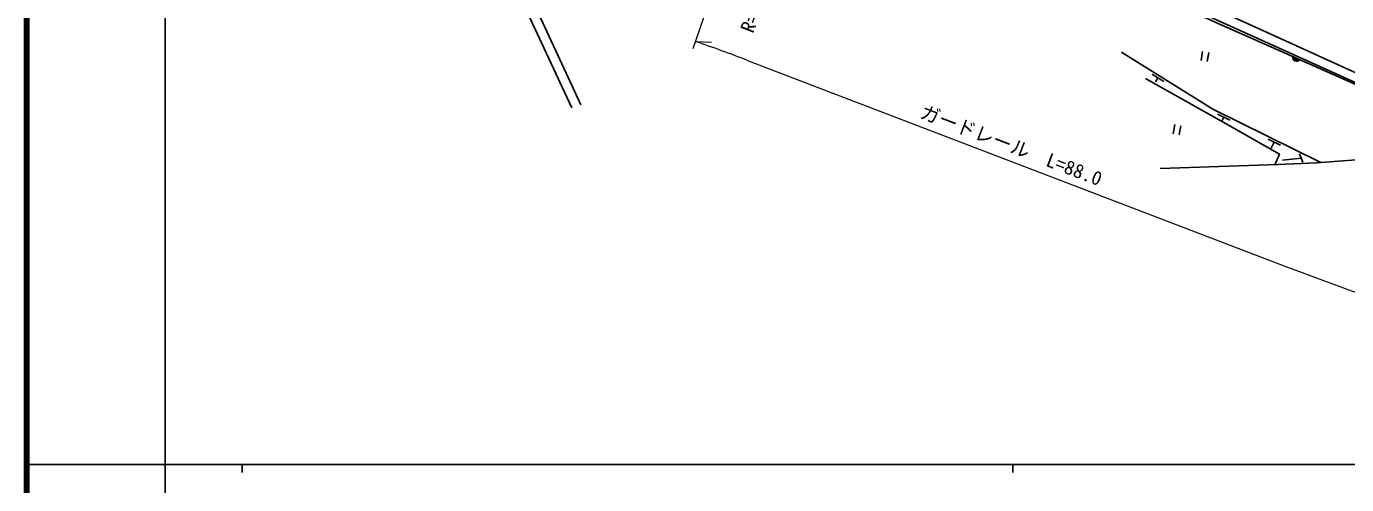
# Model space of a CAD drawing. Units: millimetres at full size, sheet at 1:1000; details may follow other scales. Extents: x 40000 to 680000, y 20000 to 380000.
# Drawn here: x 40000 to 211317, y 202409 to 261868 of the extents above; entities that cross this region are included whole.
import ezdxf
from ezdxf.enums import TextEntityAlignment as Align

# ---------------------------------------------------------------- set-up
doc = ezdxf.new("R2010")
doc.units = ezdxf.units.MM
doc.header["$LTSCALE"] = 1000
for name, color, linetype, lineweight in [('M-BGD', 7, 'Continuous', 25), ('M-STR-HTXT', 7, 'Continuous', 13), ('M-TTL', 2, 'Continuous', 140), ('M-TTL-BAND', 7, 'Continuous', 25)]:
    doc.layers.add(name, color=color, linetype=linetype, lineweight=lineweight)
doc.styles.add('ＭＳ ゴシック', font='')
doc.styles.get('ＭＳ ゴシック').set_extended_font_data('MS Gothic')

msp = doc.modelspace()

# ---------------------------------------------------------------- hatches: boundary and pattern name
at = {"layer": 'M-BGD'}
msp.add_hatch(color=256, dxfattribs=at).paths.add_polyline_path([(205235, 257550, -0.82183), (204330, 257953)])

# ---------------------------------------------------------------- linework, layer by layer
for p, q in [((192631, 258626), (192428, 257443)), ((193420, 258491), (193217, 257308)), ((205235, 257550), (204330, 257953)), ((187596, 254726), (186067, 255677)), ((186831, 255202), (186514, 254692)), ((196179, 249691), (194564, 250487)), ((189013, 249119), (188810, 247937)), ((189801, 248984), (189598, 247802)), ((195371, 250089), (195106, 249551)), ((202735, 246459), (201120, 247255)), ((201928, 246857), (201518, 246065)), ((205634, 244230), (205205, 245350)), ((205420, 244790), (203019, 244495))]:
    msp.add_line(p, q, dxfattribs=at)
for points in [[(110765, 251287), (103914, 266105), (99625, 275138), (98528, 276303), (97574, 277469), (95345, 280255), (92540, 283665), (91003, 285384), (88849, 287569), (86882, 289501), (85020, 291370), (82935, 293501), (81275, 295148), (80413, 295894), (78573, 297162), (77999, 297619)], [(148103, 283002), (146264, 280241), (139911, 281705), (131035, 283893), (123810, 285759), (118958, 287031), (113691, 288565), (109233, 289339), (106086, 283313), (100746, 277582), (100751, 275652), (105633, 265369), (111959, 251687)], [(146224, 287168), (150636, 284994), (163287, 278618), (171331, 274643), (188549, 266780), (213922, 255184), (221104, 251928), (226049, 249830)], [(171364, 272785), (193891, 262601), (214839, 253273), (223440, 249045)], [(171476, 273076), (194031, 262912), (214934, 253476), (223531, 249250)], [(182087, 258507), (193971, 251114), (207962, 244217)], [(185217, 255106), (195677, 249233), (202599, 245305), (202011, 243923)], [(226034, 242089), (215412, 244757), (207409, 244176), (202430, 243937), (187105, 243433)]]:
    msp.add_lwpolyline(points, dxfattribs=at)
msp.add_arc((204823, 257841), 505, 167.16666, 324.82485, dxfattribs=at)
at = {"layer": 'M-STR-HTXT'}
for p, q in [((130725, 271265), (126497, 258972)), ((126822, 259917), (128909, 259834)), ((133590, 257460), (203658, 230646))]:
    msp.add_line(p, q, dxfattribs=at)
msp.add_lwpolyline([(203658, 230646), (204594, 230294), (205530, 229943), (206467, 229591), (207403, 229240), (208340, 228890), (209276, 228540), (210214, 228192), (211151, 227844), (212089, 227498), (213028, 227153), (217532, 225462)], dxfattribs=at)
msp.add_arc((58535, 61330), 210000, 69.05927, 71.02375, dxfattribs=at)
at = {"layer": 'M-TTL'}
msp.add_line((40000, 380000), (40000, 20000), dxfattribs=at)
at = {"layer": 'M-TTL-BAND'}
for p, q in [((58000, 370000), (58000, 20000)), ((40000, 205000), (579000, 205000)), ((68000, 205000), (68000, 204000)), ((168000, 205000), (168000, 204000))]:
    msp.add_line(p, q, dxfattribs=at)

# ---------------------------------------------------------------- texts
at = {"layer": 'M-STR-HTXT', "style": 'ＭＳ ゴシック'}
msp.add_text('R=250', height=1833, rotation=68.505, dxfattribs=at).set_placement((134804, 260676), align=Align.BOTTOM_LEFT)
msp.add_text('ガードレール\u3000L=88.0', height=1833, rotation=339.059, dxfattribs=at).set_placement((167283, 245076), align=Align.BOTTOM_CENTER)

doc.saveas('drawing.dxf')
